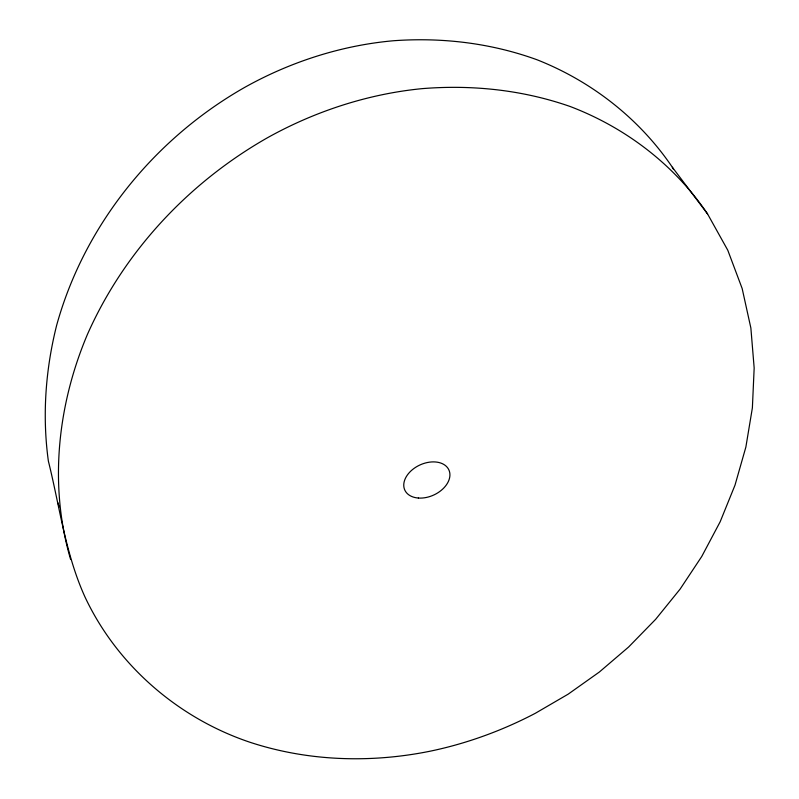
<?xml version="1.0" encoding="UTF-8"?>
<svg xmlns="http://www.w3.org/2000/svg" width="799" height="799" viewBox="0 0 799 799"><rect width="100%" height="100%" fill="white"/><g stroke="black" fill="none" stroke-linecap="round" stroke-linejoin="round"><path stroke-width="1.2" d="M672.339 167.241C639.4 118.612 591.59 81.328 537.068 59.775C491.165 43.106 442.217 37.233 393.587 40.739A295.041 225.578 -25.7 0 0 244.634 87.421C154.357 138.736 84.304 225.028 56.599 325.493C45.493 369.787 42.137 415.78 48.369 461.093C59.745 506.736 65.428 554.136 85.123 597.272C117.303 665.537 178.337 718.111 249.628 742.151C307.665 761.307 370.406 763.295 430.112 751.2A264.499 169.518 -24 0 0 535.39 713.257L568.179 694.151L599.35 672.029L628.603 647.03L655.639 619.325L680.139 589.063L701.762 556.454L720.179 521.737L735 485.173L745.866 447.09L752.378 407.88L754.166 368.009L750.87 328.019L742.161 288.529L727.789 250.247L707.584 213.972L672.339 167.241L673.537 169.358M707.584 213.972C674.376 164.754 625.537 127.61 570.206 106.517C522.756 89.927 472.299 84.604 422.301 88.629A305.717 226.407 -25.7 0 0 267.555 137.698C188.924 182.392 124.324 251.315 87.53 334.172C57.578 404.763 48.779 485.133 70.572 559.28M57.608 502.251L59.346 506.876M418.376 498.037A24.24 16.539 -24.6 0 0 449.677 472.349A24.24 16.539 -24.6 0 0 412.484 469.602A24.24 16.539 -24.6 0 0 418.376 498.037"/></g></svg>
